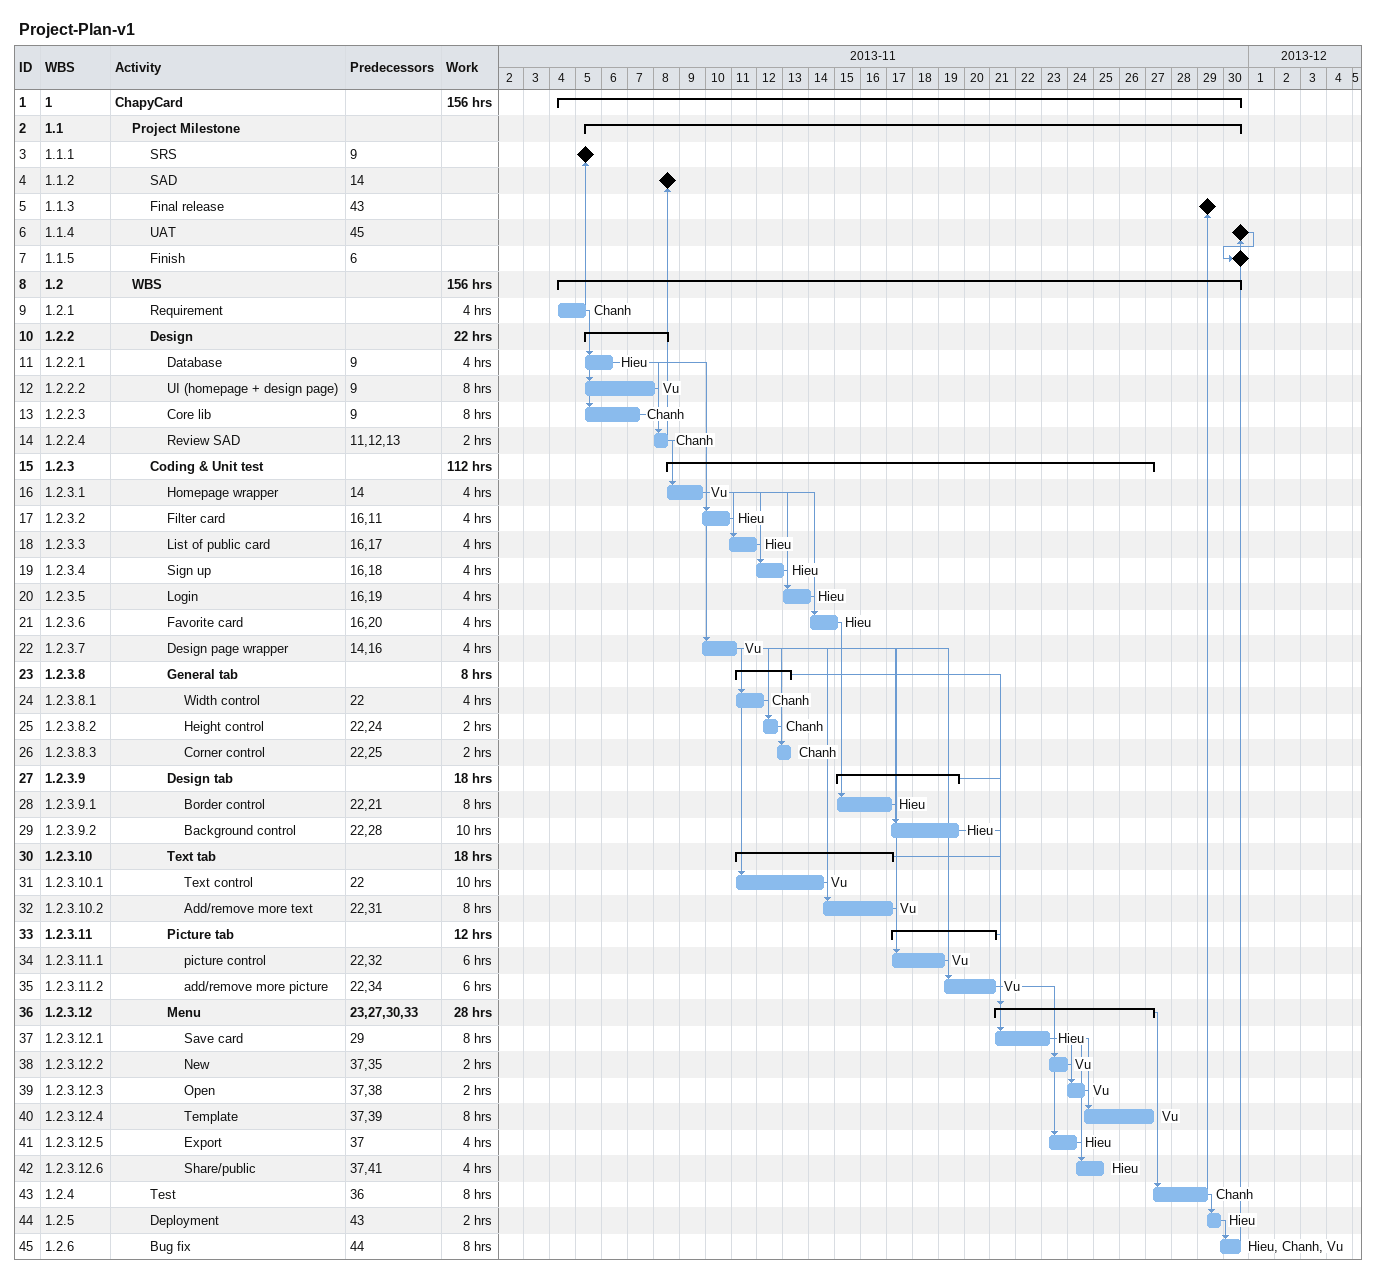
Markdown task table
Project-Plan-v1

| ID | WBS | Task | Start | Finish | Predecessors | Resources | Work (h) |
|---|---|---|---|---|---|---|---|
| 1 | 1 | **ChapyCard** | 2013-11-04 | 2013-11-30 |  |  | 156 |
| 2 | 1.1 | **Project Milestone** | 2013-11-05 | 2013-11-30 |  |  |  |
| 3 | 1.1.1 | SRS (milestone) | 2013-11-05 | 2013-11-05 | 9 |  |  |
| 4 | 1.1.2 | SAD (milestone) | 2013-11-08 | 2013-11-08 | 14 |  |  |
| 5 | 1.1.3 | Final release (milestone) | 2013-11-29 | 2013-11-29 | 43 |  |  |
| 6 | 1.1.4 | UAT (milestone) | 2013-11-30 | 2013-11-30 | 45 |  |  |
| 7 | 1.1.5 | Finish (milestone) | 2013-11-30 | 2013-11-30 | 6 |  |  |
| 8 | 1.2 | **WBS** | 2013-11-04 | 2013-11-30 |  |  | 156 |
| 9 | 1.2.1 | Requirement | 2013-11-04 | 2013-11-05 |  | Chanh | 4 |
| 10 | 1.2.2 | **Design** | 2013-11-05 | 2013-11-08 |  |  | 22 |
| 11 | 1.2.2.1 | Database | 2013-11-05 | 2013-11-06 | 9 | Hieu | 4 |
| 12 | 1.2.2.2 | UI (homepage + design page) | 2013-11-05 | 2013-11-08 | 9 | Vu | 8 |
| 13 | 1.2.2.3 | Core lib | 2013-11-05 | 2013-11-07 | 9 | Chanh | 8 |
| 14 | 1.2.2.4 | Review SAD | 2013-11-08 | 2013-11-08 | 11, 12, 13 | Chanh | 2 |
| 15 | 1.2.3 | **Coding & Unit test** | 2013-11-08 | 2013-11-27 |  |  | 112 |
| 16 | 1.2.3.1 | Homepage wrapper | 2013-11-08 | 2013-11-09 | 14 | Vu | 4 |
| 17 | 1.2.3.2 | Filter card | 2013-11-09 | 2013-11-10 | 16, 11 | Hieu | 4 |
| 18 | 1.2.3.3 | List of public card | 2013-11-10 | 2013-11-11 | 16, 17 | Hieu | 4 |
| 19 | 1.2.3.4 | Sign up | 2013-11-11 | 2013-11-13 | 16, 18 | Hieu | 4 |
| 20 | 1.2.3.5 | Login | 2013-11-13 | 2013-11-14 | 16, 19 | Hieu | 4 |
| 21 | 1.2.3.6 | Favorite card | 2013-11-14 | 2013-11-15 | 16, 20 | Hieu | 4 |
| 22 | 1.2.3.7 | Design page wrapper | 2013-11-09 | 2013-11-11 | 14, 16 | Vu | 4 |
| 23 | 1.2.3.8 | **General tab** | 2013-11-11 | 2013-11-13 |  |  | 8 |
| 24 | 1.2.3.8.1 | Width control | 2013-11-11 | 2013-11-12 | 22 | Chanh | 4 |
| 25 | 1.2.3.8.2 | Height control | 2013-11-12 | 2013-11-12 | 22, 24 | Chanh | 2 |
| 26 | 1.2.3.8.3 | Corner control | 2013-11-12 | 2013-11-13 | 22, 25 | Chanh | 2 |
| 27 | 1.2.3.9 | **Design tab** | 2013-11-15 | 2013-11-19 |  |  | 18 |
| 28 | 1.2.3.9.1 | Border control | 2013-11-15 | 2013-11-17 | 22, 21 | Hieu | 8 |
| 29 | 1.2.3.9.2 | Background control | 2013-11-17 | 2013-11-19 | 22, 28 | Hieu | 10 |
| 30 | 1.2.3.10 | **Text tab** | 2013-11-11 | 2013-11-17 |  |  | 18 |
| 31 | 1.2.3.10.1 | Text control | 2013-11-11 | 2013-11-14 | 22 | Vu | 10 |
| 32 | 1.2.3.10.2 | Add/remove more text | 2013-11-14 | 2013-11-17 | 22, 31 | Vu | 8 |
| 33 | 1.2.3.11 | **Picture tab** | 2013-11-17 | 2013-11-21 |  |  | 12 |
| 34 | 1.2.3.11.1 | picture control | 2013-11-17 | 2013-11-19 | 22, 32 | Vu | 6 |
| 35 | 1.2.3.11.2 | add/remove more picture | 2013-11-19 | 2013-11-21 | 22, 34 | Vu | 6 |
| 36 | 1.2.3.12 | **Menu** | 2013-11-21 | 2013-11-27 | 23, 27, 30, 33 |  | 28 |
| 37 | 1.2.3.12.1 | Save card | 2013-11-21 | 2013-11-23 | 29 | Hieu | 8 |
| 38 | 1.2.3.12.2 | New | 2013-11-23 | 2013-11-23 | 37, 35 | Vu | 2 |
| 39 | 1.2.3.12.3 | Open | 2013-11-23 | 2013-11-24 | 37, 38 | Vu | 2 |
| 40 | 1.2.3.12.4 | Template | 2013-11-24 | 2013-11-27 | 37, 39 | Vu | 8 |
| 41 | 1.2.3.12.5 | Export | 2013-11-23 | 2013-11-24 | 37 | Hieu | 4 |
| 42 | 1.2.3.12.6 | Share/public | 2013-11-24 | 2013-11-25 | 37, 41 | Hieu | 4 |
| 43 | 1.2.4 | Test | 2013-11-27 | 2013-11-29 | 36 | Chanh | 8 |
| 44 | 1.2.5 | Deployment | 2013-11-29 | 2013-11-29 | 43 | Hieu | 2 |
| 45 | 1.2.6 | Bug fix | 2013-11-29 | 2013-11-30 | 44 | Hieu, Chanh, Vu | 8 |
